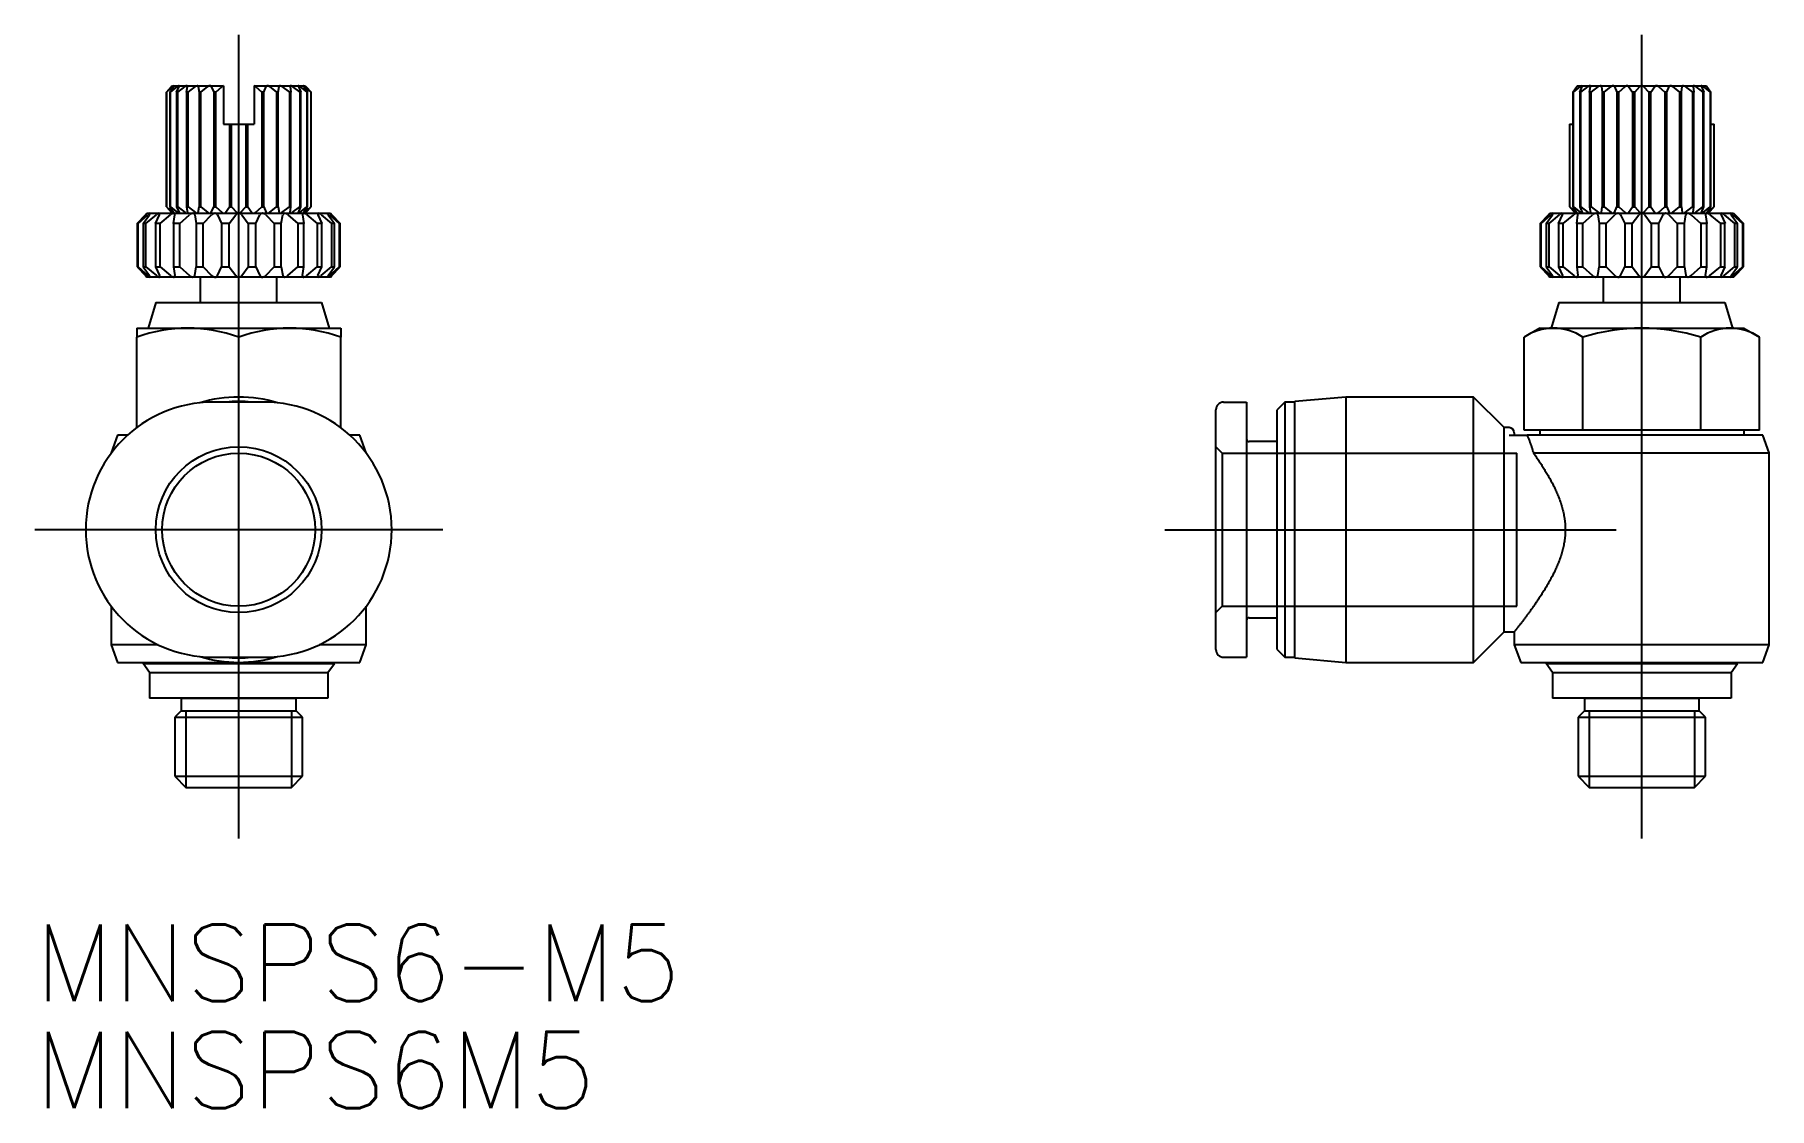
# Model space of a CAD drawing. Extents: x -8 to 60, y -22.7 to 19.4.
import ezdxf

# ---------------------------------------------------------------- set-up
doc = ezdxf.new("R2010")
doc.units = 0
doc.linetypes.add('CENTER', pattern=[50.8, 31.75, -6.35, 6.35, -6.35])
doc.linetypes.add('DASHED', pattern=[19.05, 12.7, -6.35])
doc.layers.get('0').update_dxf_attribs({"linetype": 'CONTINUOUS'})
doc.layers.add('CENTER', color=1, linetype='CENTER')
doc.styles.get("Standard").update_dxf_attribs({"font": 'txt.shx', "height": 3, "bigfont": 'bigfont.shx'})

# ---------------------------------------------------------------- blocks, each defined once
blk = doc.blocks.new('*U2')
at = {"color": 7, "linetype": 'CONTINUOUS'}
blk.add_text('MNSPS6-M5', height=3, dxfattribs=at).set_placement((-7.99, -18.475))
blk = doc.blocks.new('*U3')
at = {"color": 7, "linetype": 'CONTINUOUS'}
blk.add_text('MNSPS6M5', height=3, dxfattribs=at).set_placement((-7.99, -22.678))

msp = doc.modelspace()

# ---------------------------------------------------------------- linework, layer by layer
at = {"color": 7, "linetype": 'CONTINUOUS'}
for p, q in [((-2.837, 17.15), (-2.63, 17.37)), ((-2.836, 17.15), (-2.836, 12.65)), ((-2.827, 17.15), (-2.836, 17.15)), ((-2.828, 17.151), (-2.58, 17.37)), ((-2.827, 12.65), (-2.827, 17.15)), ((-2.704, 17.15), (-2.548, 17.37)), ((-2.703, 17.15), (-2.703, 12.65)), ((-2.676, 17.15), (-2.703, 17.15)), ((-2.677, 17.151), (-2.4, 17.371)), ((-2.676, 12.65), (-2.676, 17.15)), ((-2.629, 17.37), (-2.6, 17.4)), ((-2.6, 17.4), (-0.6, 17.4)), ((-2.435, 17.15), (-2.339, 17.37)), ((-2.435, 17.15), (-2.435, 12.65)), ((-2.391, 17.15), (-2.435, 17.15)), ((-2.391, 17.151), (-2.1, 17.371)), ((-2.391, 12.65), (-2.391, 17.15)), ((-2.045, 17.15), (-2.012, 17.37)), ((-2.044, 17.15), (-2.044, 12.65)), ((-1.986, 17.15), (-2.044, 17.15)), ((-1.986, 17.151), (-1.695, 17.371)), ((-1.986, 12.65), (-1.986, 17.15)), ((-1.584, 17.37), (-1.551, 17.15)), ((-1.551, 17.15), (-1.551, 12.65)), ((-1.481, 17.15), (-1.551, 17.15)), ((-1.482, 17.151), (-1.205, 17.371)), ((-1.481, 12.65), (-1.481, 17.15)), ((-1.077, 17.37), (-0.98, 17.15)), ((-0.98, 17.15), (-0.98, 12.65)), ((-0.902, 17.15), (-0.98, 17.15)), ((-0.903, 17.151), (-0.655, 17.37)), ((-0.902, 12.65), (-0.902, 17.15)), ((-0.6, 17.4), (-0.6, 15.9)), ((0.6, 17.4), (0.6, 15.9)), ((0.6, 17.4), (2.6, 17.4)), ((0.655, 17.37), (0.903, 17.151)), ((0.902, 17.15), (0.902, 12.65)), ((0.98, 17.15), (0.902, 17.15)), ((0.98, 17.15), (1.077, 17.37)), ((0.98, 12.65), (0.98, 17.15)), ((1.205, 17.371), (1.482, 17.151)), ((1.481, 17.15), (1.481, 12.65)), ((1.551, 17.15), (1.481, 17.15)), ((1.551, 17.15), (1.584, 17.37)), ((1.551, 12.65), (1.551, 17.15)), ((1.695, 17.371), (1.986, 17.151)), ((1.986, 17.15), (1.986, 12.65)), ((2.044, 17.15), (1.986, 17.15)), ((2.012, 17.37), (2.045, 17.15)), ((2.044, 12.65), (2.044, 17.15)), ((2.1, 17.371), (2.391, 17.151)), ((2.339, 17.37), (2.435, 17.15)), ((2.391, 17.15), (2.391, 12.65)), ((2.435, 17.15), (2.391, 17.15)), ((2.4, 17.371), (2.677, 17.151)), ((2.435, 12.65), (2.435, 17.15)), ((2.548, 17.37), (2.704, 17.15)), ((2.58, 17.37), (2.828, 17.151)), ((2.6, 17.4), (2.629, 17.37)), ((2.63, 17.37), (2.837, 17.15)), ((2.676, 17.15), (2.676, 12.65)), ((2.703, 17.15), (2.676, 17.15)), ((2.703, 12.65), (2.703, 17.15)), ((2.827, 17.15), (2.827, 12.65)), ((2.836, 17.15), (2.827, 17.15)), ((2.836, 12.65), (2.836, 17.15)), ((52.315, 17.15), (52.471, 17.37)), ((52.315, 17.15), (52.315, 12.65)), ((52.343, 17.15), (52.315, 17.15)), ((52.342, 17.151), (52.619, 17.371)), ((52.343, 12.65), (52.343, 17.15)), ((52.487, 17.398), (52.489, 17.4)), ((52.487, 17.397), (52.487, 17.398)), ((52.489, 17.4), (57.549, 17.4)), ((52.583, 17.15), (52.68, 17.37)), ((52.584, 17.15), (52.584, 12.65)), ((52.628, 17.15), (52.584, 17.15)), ((52.627, 17.151), (52.918, 17.371)), ((52.628, 12.65), (52.628, 17.15)), ((52.974, 17.15), (53.007, 17.37)), ((52.974, 17.15), (52.974, 12.65)), ((53.033, 17.15), (52.974, 17.15)), ((53.033, 17.151), (53.324, 17.371)), ((53.033, 12.65), (53.033, 17.15)), ((53.435, 17.37), (53.468, 17.15)), ((53.468, 17.15), (53.468, 12.65)), ((53.538, 17.15), (53.468, 17.15)), ((53.537, 17.151), (53.814, 17.371)), ((53.538, 12.65), (53.538, 17.15)), ((53.942, 17.37), (54.039, 17.15)), ((54.038, 17.15), (54.038, 12.65)), ((54.117, 17.15), (54.038, 17.15)), ((54.116, 17.151), (54.364, 17.37)), ((54.117, 12.65), (54.117, 17.15)), ((54.503, 17.37), (54.659, 17.15)), ((54.659, 17.15), (54.659, 12.65)), ((54.741, 17.15), (54.659, 17.15)), ((54.74, 17.15), (54.947, 17.37)), ((54.741, 12.65), (54.741, 17.15)), ((55.09, 17.37), (55.297, 17.15)), ((55.297, 17.15), (55.297, 12.65)), ((55.379, 17.15), (55.297, 17.15)), ((55.379, 17.15), (55.534, 17.37)), ((55.379, 12.65), (55.379, 17.15)), ((55.673, 17.37), (55.921, 17.151)), ((55.921, 17.15), (55.921, 12.65)), ((55.999, 17.15), (55.921, 17.15)), ((55.999, 17.15), (56.095, 17.37)), ((55.999, 12.65), (55.999, 17.15)), ((56.224, 17.371), (56.5, 17.151)), ((56.5, 17.15), (56.5, 12.65)), ((56.57, 17.15), (56.5, 17.15)), ((56.57, 17.15), (56.603, 17.37)), ((56.57, 12.65), (56.57, 17.15)), ((56.714, 17.371), (57.005, 17.151)), ((57.005, 17.15), (57.005, 12.65)), ((57.063, 17.15), (57.005, 17.15)), ((57.031, 17.37), (57.063, 17.15)), ((57.063, 12.65), (57.063, 17.15)), ((57.119, 17.371), (57.41, 17.151)), ((57.358, 17.37), (57.454, 17.15)), ((57.41, 17.15), (57.41, 12.65)), ((57.454, 17.15), (57.41, 17.15)), ((57.419, 17.371), (57.695, 17.151)), ((57.454, 12.65), (57.454, 17.15)), ((57.549, 17.4), (57.551, 17.398)), ((57.551, 17.398), (57.551, 17.397)), ((57.567, 17.37), (57.723, 17.15)), ((57.695, 17.15), (57.695, 12.65)), ((57.722, 17.15), (57.695, 17.15)), ((57.722, 12.65), (57.722, 17.15)), ((-0.6, 15.9), (0.6, 15.9)), ((-0.36, 15.9), (-0.36, 12.65)), ((-0.278, 12.65), (-0.278, 15.9)), ((0.278, 15.9), (0.278, 12.65)), ((0.36, 12.65), (0.36, 15.9)), ((52.182, 15.9), (52.182, 12.65)), ((52.182, 15.9), (52.192, 15.9)), ((52.192, 12.65), (52.192, 15.9)), ((52.192, 15.9), (52.315, 15.9)), ((57.722, 15.9), (57.846, 15.9)), ((57.846, 15.9), (57.846, 12.65)), ((57.846, 15.9), (57.855, 15.9)), ((57.855, 12.65), (57.855, 15.9)), ((-3.983, 12.001), (-3.658, 12.341)), ((-3.944, 12.001), (-3.564, 12.341)), ((-3.751, 12), (-3.503, 12.341)), ((-3.657, 12.341), (-3.6, 12.4)), ((-3.636, 12.001), (-3.227, 12.341)), ((-3.6, 12.4), (3.6, 12.4)), ((-3.263, 12), (-3.109, 12.341)), ((-3.08, 12.001), (-2.67, 12.341)), ((-2.837, 12.65), (-2.63, 12.43)), ((-2.836, 12.65), (-2.827, 12.65)), ((-2.828, 12.649), (-2.58, 12.43)), ((-2.704, 12.65), (-2.548, 12.43)), ((-2.703, 12.65), (-2.676, 12.65)), ((-2.677, 12.649), (-2.4, 12.429)), ((-2.629, 12.43), (-2.6, 12.4)), ((-2.552, 12), (-2.503, 12.341)), ((-2.435, 12.65), (-2.339, 12.43)), ((-2.435, 12.65), (-2.391, 12.65)), ((-2.391, 12.649), (-2.1, 12.429)), ((-2.315, 12.001), (-1.932, 12.341)), ((-2.045, 12.65), (-2.012, 12.43)), ((-2.044, 12.65), (-1.986, 12.65)), ((-1.986, 12.649), (-1.695, 12.429)), ((-1.726, 12.341), (-1.668, 12)), ((-1.584, 12.43), (-1.551, 12.65)), ((-1.551, 12.65), (-1.481, 12.65)), ((-1.482, 12.649), (-1.205, 12.429)), ((-1.392, 12.001), (-1.061, 12.341)), ((-1.077, 12.43), (-0.98, 12.65)), ((-0.98, 12.65), (-0.902, 12.65)), ((-0.903, 12.649), (-0.655, 12.43)), ((-0.832, 12.341), (-0.67, 12)), ((-0.516, 12.43), (-0.36, 12.65)), ((-0.374, 12), (-0.119, 12.341)), ((-0.36, 12.65), (-0.278, 12.65)), ((-0.278, 12.65), (-0.071, 12.43)), ((0.071, 12.43), (0.278, 12.65)), ((0.119, 12.341), (0.374, 12)), ((0.278, 12.65), (0.36, 12.65)), ((0.36, 12.65), (0.516, 12.43)), ((0.655, 12.43), (0.903, 12.649)), ((0.67, 12), (0.832, 12.341)), ((0.902, 12.65), (0.98, 12.65)), ((0.98, 12.65), (1.077, 12.43)), ((1.061, 12.341), (1.392, 12.001)), ((1.205, 12.429), (1.482, 12.649)), ((1.481, 12.65), (1.551, 12.65)), ((1.551, 12.65), (1.584, 12.43)), ((1.668, 12), (1.726, 12.341)), ((1.695, 12.429), (1.986, 12.649)), ((1.932, 12.341), (2.315, 12.001)), ((1.986, 12.65), (2.044, 12.65)), ((2.012, 12.43), (2.045, 12.65)), ((2.1, 12.429), (2.391, 12.649)), ((2.339, 12.43), (2.435, 12.65)), ((2.391, 12.65), (2.435, 12.65)), ((2.4, 12.429), (2.677, 12.649)), ((2.503, 12.341), (2.552, 12)), ((2.548, 12.43), (2.704, 12.65)), ((2.58, 12.43), (2.828, 12.649)), ((2.6, 12.4), (2.629, 12.43)), ((2.63, 12.43), (2.837, 12.65)), ((2.67, 12.341), (3.08, 12.001)), ((2.676, 12.65), (2.703, 12.65)), ((2.827, 12.65), (2.836, 12.65)), ((3.109, 12.341), (3.263, 12)), ((3.227, 12.341), (3.636, 12.001)), ((3.503, 12.341), (3.751, 12)), ((3.564, 12.341), (3.944, 12.001)), ((3.6, 12.4), (3.657, 12.341)), ((3.658, 12.341), (3.983, 12.001)), ((51.036, 12.001), (51.361, 12.341)), ((51.075, 12.001), (51.455, 12.341)), ((51.268, 12), (51.516, 12.341)), ((51.361, 12.341), (51.419, 12.4)), ((51.383, 12.001), (51.792, 12.341)), ((51.419, 12.4), (58.619, 12.4)), ((51.756, 12), (51.91, 12.341)), ((51.938, 12.001), (52.349, 12.341)), ((52.182, 12.65), (52.389, 12.43)), ((52.182, 12.65), (52.192, 12.65)), ((52.191, 12.649), (52.439, 12.43)), ((52.315, 12.65), (52.471, 12.43)), ((52.315, 12.65), (52.343, 12.65)), ((52.342, 12.649), (52.619, 12.429)), ((52.39, 12.43), (52.419, 12.4)), ((52.466, 12), (52.516, 12.341)), ((52.583, 12.65), (52.68, 12.43)), ((52.584, 12.65), (52.628, 12.65)), ((52.627, 12.649), (52.918, 12.429)), ((52.704, 12.001), (53.087, 12.341)), ((52.974, 12.65), (53.007, 12.43)), ((52.974, 12.65), (53.033, 12.65)), ((53.033, 12.649), (53.324, 12.429)), ((53.293, 12.341), (53.351, 12)), ((53.435, 12.43), (53.468, 12.65)), ((53.468, 12.65), (53.538, 12.65)), ((53.537, 12.649), (53.814, 12.429)), ((53.627, 12.001), (53.958, 12.341)), ((53.942, 12.43), (54.039, 12.65)), ((54.038, 12.65), (54.117, 12.65)), ((54.116, 12.649), (54.364, 12.43)), ((54.187, 12.341), (54.349, 12)), ((54.503, 12.43), (54.659, 12.65)), ((54.645, 12), (54.9, 12.341)), ((54.659, 12.65), (54.741, 12.65)), ((54.74, 12.65), (54.947, 12.43)), ((55.09, 12.43), (55.297, 12.65)), ((55.137, 12.341), (55.392, 12)), ((55.297, 12.65), (55.379, 12.65)), ((55.379, 12.65), (55.534, 12.43)), ((55.673, 12.43), (55.921, 12.649)), ((55.689, 12), (55.851, 12.341)), ((55.921, 12.65), (55.999, 12.65)), ((55.999, 12.65), (56.095, 12.43)), ((56.08, 12.341), (56.41, 12.001)), ((56.224, 12.429), (56.5, 12.649)), ((56.5, 12.65), (56.57, 12.65)), ((56.57, 12.65), (56.603, 12.43)), ((56.687, 12), (56.745, 12.341)), ((56.714, 12.429), (57.005, 12.649)), ((56.95, 12.341), (57.334, 12.001)), ((57.005, 12.65), (57.063, 12.65)), ((57.031, 12.43), (57.063, 12.65)), ((57.119, 12.429), (57.41, 12.649)), ((57.358, 12.43), (57.454, 12.65)), ((57.41, 12.65), (57.454, 12.65)), ((57.419, 12.429), (57.695, 12.649)), ((57.522, 12.341), (57.571, 12)), ((57.567, 12.43), (57.723, 12.65)), ((57.599, 12.43), (57.846, 12.649)), ((57.619, 12.4), (57.648, 12.43)), ((57.649, 12.43), (57.856, 12.65)), ((57.689, 12.341), (58.099, 12.001)), ((57.695, 12.65), (57.722, 12.65)), ((57.846, 12.65), (57.855, 12.65)), ((58.128, 12.341), (58.282, 12)), ((58.246, 12.341), (58.655, 12.001)), ((58.522, 12.341), (58.77, 12)), ((58.583, 12.341), (58.963, 12.001)), ((58.619, 12.4), (58.676, 12.341)), ((58.677, 12.341), (59.002, 12.001)), ((-3.983, 12), (-3.983, 10.3)), ((-3.943, 12), (-3.983, 12)), ((-3.943, 10.3), (-3.943, 12)), ((-3.75, 12), (-3.75, 10.3)), ((-3.636, 12), (-3.75, 12)), ((-3.636, 10.3), (-3.636, 12)), ((-3.262, 12), (-3.262, 10.3)), ((-3.08, 12), (-3.262, 12)), ((-3.08, 10.3), (-3.08, 12)), ((-2.552, 12), (-2.552, 10.3)), ((-2.314, 12), (-2.552, 12)), ((-2.314, 10.3), (-2.314, 12)), ((-1.668, 12), (-1.668, 10.3)), ((-1.391, 12), (-1.668, 12)), ((-1.391, 10.3), (-1.391, 12)), ((-0.67, 12), (-0.67, 10.3)), ((-0.373, 12), (-0.67, 12)), ((-0.373, 10.3), (-0.373, 12)), ((0.373, 12), (0.373, 10.3)), ((0.67, 12), (0.373, 12)), ((0.67, 10.3), (0.67, 12)), ((1.391, 12), (1.391, 10.3)), ((1.668, 12), (1.391, 12)), ((1.668, 10.3), (1.668, 12)), ((2.314, 12), (2.314, 10.3)), ((2.552, 12), (2.314, 12)), ((2.552, 10.3), (2.552, 12)), ((3.08, 12), (3.08, 10.3)), ((3.262, 12), (3.08, 12)), ((3.262, 10.3), (3.262, 12)), ((3.636, 12), (3.636, 10.3)), ((3.75, 12), (3.636, 12)), ((3.75, 10.3), (3.75, 12)), ((3.943, 12), (3.943, 10.3)), ((3.983, 12), (3.943, 12)), ((3.983, 10.3), (3.983, 12)), ((51.036, 12), (51.036, 10.3)), ((51.075, 12), (51.036, 12)), ((51.075, 10.3), (51.075, 12)), ((51.268, 12), (51.268, 10.3)), ((51.383, 12), (51.268, 12)), ((51.383, 10.3), (51.383, 12)), ((51.756, 12), (51.756, 10.3)), ((51.939, 12), (51.756, 12)), ((51.939, 10.3), (51.939, 12)), ((52.466, 12), (52.466, 10.3)), ((52.704, 12), (52.466, 12)), ((52.704, 10.3), (52.704, 12)), ((53.351, 12), (53.351, 10.3)), ((53.628, 12), (53.351, 12)), ((53.628, 10.3), (53.628, 12)), ((54.348, 12), (54.348, 10.3)), ((54.646, 12), (54.348, 12)), ((54.646, 10.3), (54.646, 12)), ((55.392, 12), (55.392, 10.3)), ((55.689, 12), (55.392, 12)), ((55.689, 10.3), (55.689, 12)), ((56.41, 12), (56.41, 10.3)), ((56.687, 12), (56.41, 12)), ((56.687, 10.3), (56.687, 12)), ((57.333, 12), (57.333, 10.3)), ((57.571, 12), (57.333, 12)), ((57.571, 10.3), (57.571, 12)), ((58.099, 12), (58.099, 10.3)), ((58.281, 12), (58.099, 12)), ((58.281, 10.3), (58.281, 12)), ((58.654, 12), (58.654, 10.3)), ((58.769, 12), (58.654, 12)), ((58.769, 10.3), (58.769, 12)), ((58.962, 12), (58.962, 10.3)), ((59.001, 12), (58.962, 12)), ((59.001, 10.3), (59.001, 12)), ((-3.983, 10.3), (-3.943, 10.3)), ((-3.983, 10.299), (-3.658, 9.959)), ((-3.944, 10.299), (-3.564, 9.959)), ((-3.751, 10.3), (-3.503, 9.959)), ((-3.75, 10.3), (-3.636, 10.3)), ((-3.636, 10.299), (-3.227, 9.959)), ((-3.263, 10.3), (-3.109, 9.959)), ((-3.262, 10.3), (-3.08, 10.3)), ((-3.08, 10.299), (-2.67, 9.959)), ((-2.552, 10.3), (-2.314, 10.3)), ((-2.552, 10.3), (-2.503, 9.959)), ((-2.315, 10.299), (-1.932, 9.959)), ((-1.726, 9.959), (-1.668, 10.3)), ((-1.668, 10.3), (-1.391, 10.3)), ((-1.392, 10.299), (-1.061, 9.959)), ((-0.832, 9.959), (-0.67, 10.3)), ((-0.67, 10.3), (-0.373, 10.3)), ((-0.374, 10.3), (-0.119, 9.959)), ((0.119, 9.959), (0.374, 10.3)), ((0.373, 10.3), (0.67, 10.3)), ((0.67, 10.3), (0.832, 9.959)), ((1.061, 9.959), (1.392, 10.299)), ((1.391, 10.3), (1.668, 10.3)), ((1.668, 10.3), (1.726, 9.959)), ((1.932, 9.959), (2.315, 10.299)), ((2.314, 10.3), (2.552, 10.3)), ((2.503, 9.959), (2.552, 10.3)), ((2.67, 9.959), (3.08, 10.299)), ((3.08, 10.3), (3.262, 10.3)), ((3.109, 9.959), (3.263, 10.3)), ((3.227, 9.959), (3.636, 10.299)), ((3.503, 9.959), (3.751, 10.3)), ((3.564, 9.959), (3.944, 10.299)), ((3.636, 10.3), (3.75, 10.3)), ((3.658, 9.959), (3.983, 10.299)), ((3.943, 10.3), (3.983, 10.3)), ((51.036, 10.3), (51.075, 10.3)), ((51.036, 10.299), (51.361, 9.959)), ((51.075, 10.299), (51.455, 9.959)), ((51.268, 10.3), (51.383, 10.3)), ((51.268, 10.3), (51.516, 9.959)), ((51.383, 10.299), (51.792, 9.959)), ((51.756, 10.3), (51.939, 10.3)), ((51.756, 10.3), (51.91, 9.959)), ((51.938, 10.299), (52.349, 9.959)), ((52.466, 10.3), (52.704, 10.3)), ((52.466, 10.3), (52.516, 9.959)), ((52.704, 10.299), (53.087, 9.959)), ((53.293, 9.959), (53.351, 10.3)), ((53.351, 10.3), (53.628, 10.3)), ((53.627, 10.299), (53.958, 9.959)), ((54.187, 9.959), (54.349, 10.3)), ((54.348, 10.3), (54.646, 10.3)), ((54.645, 10.3), (54.9, 9.959)), ((55.137, 9.959), (55.392, 10.3)), ((55.392, 10.3), (55.689, 10.3)), ((55.689, 10.3), (55.851, 9.959)), ((56.08, 9.959), (56.41, 10.299)), ((56.41, 10.3), (56.687, 10.3)), ((56.687, 10.3), (56.745, 9.959)), ((56.95, 9.959), (57.334, 10.299)), ((57.333, 10.3), (57.571, 10.3)), ((57.522, 9.959), (57.571, 10.3)), ((57.689, 9.959), (58.099, 10.299)), ((58.099, 10.3), (58.281, 10.3)), ((58.128, 9.959), (58.282, 10.3)), ((58.246, 9.959), (58.655, 10.299)), ((58.522, 9.959), (58.77, 10.3)), ((58.583, 9.959), (58.963, 10.299)), ((58.654, 10.3), (58.769, 10.3)), ((58.677, 9.959), (59.002, 10.299)), ((58.962, 10.3), (59.001, 10.3)), ((-3.657, 9.959), (-3.6, 9.9)), ((3.6, 9.9), (-3.6, 9.9)), ((-1.5, 8.9), (-1.5, 9.9)), ((1.5, 8.9), (1.5, 9.9)), ((3.6, 9.9), (3.657, 9.959)), ((51.361, 9.959), (51.419, 9.9)), ((58.619, 9.9), (51.419, 9.9)), ((53.519, 8.9), (53.519, 9.9)), ((56.519, 8.9), (56.519, 9.9)), ((58.619, 9.9), (58.676, 9.959)), ((-3.25, 8.9), (-3.55, 7.9)), ((-3.25, 8.9), (3.25, 8.9)), ((3.25, 8.9), (3.55, 7.9)), ((51.769, 8.9), (51.469, 7.9)), ((51.769, 8.9), (58.269, 8.9)), ((58.269, 8.9), (58.569, 7.9)), ((-4, 7.9), (-4, 7.543)), ((-4, 7.9), (4, 7.9)), ((-4, 4), (-4, 7.543)), ((0, 5.2), (0, 7.543)), ((4, 7.9), (4, 7.543)), ((4, 4), (4, 7.543)), ((51.019, 7.9), (50.4, 7.543)), ((50.4, 3.9), (50.4, 7.543)), ((51.019, 7.9), (51.555, 7.9)), ((51.555, 7.9), (55.019, 7.9)), ((52.709, 3.9), (52.709, 7.543)), ((55.019, 7.9), (58.483, 7.9)), ((57.328, 3.9), (57.328, 7.543)), ((58.483, 7.9), (59.019, 7.9)), ((59.019, 7.9), (59.638, 7.543)), ((59.638, 3.9), (59.638, 7.543)), ((1, 5), (-1, 5)), ((38.619, 5), (39.519, 5)), ((39.519, 5), (39.519, -5)), ((41.019, 5), (40.719, 4.7)), ((41.019, 5), (41.019, -5)), ((41.419, 5), (41.019, 5)), ((43.419, 5.2), (41.419, 5.025)), ((41.419, 0), (41.419, 5.025)), ((48.419, 5.2), (43.419, 5.2)), ((43.419, 5.2), (43.419, 0)), ((48.419, 0), (48.419, 5.2)), ((49.619, 4), (48.419, 5.2)), ((38.319, -4.7), (38.319, 4.7)), ((40.719, -4.7), (40.719, 4.7)), ((-4.75, 3.7), (-5, 3.013)), ((-4.363, 3.7), (-4.75, 3.7)), ((4.75, 3.7), (4.363, 3.7)), ((5, 3.013), (4.75, 3.7)), ((40.719, 3.45), (39.619, 3.45)), ((49.619, 0), (49.619, 4)), ((49.819, 4), (49.619, 4)), ((49.819, 3.7), (50.519, 3.7)), ((50.019, 3.8), (50.019, 3.7)), ((51.555, 3.9), (50.4, 3.9)), ((59.769, 3.7), (50.519, 3.7)), ((50.519, 3.7), (50.529, 3.676)), ((50.529, 3.676), (50.54, 3.651)), ((50.54, 3.651), (50.551, 3.625)), ((50.551, 3.625), (50.562, 3.598)), ((50.562, 3.598), (50.574, 3.57)), ((50.574, 3.57), (50.585, 3.542)), ((50.585, 3.542), (50.597, 3.513)), ((50.597, 3.513), (50.609, 3.483)), ((50.609, 3.483), (50.617, 3.462)), ((50.617, 3.462), (50.625, 3.44)), ((50.625, 3.44), (50.633, 3.419)), ((50.633, 3.419), (50.642, 3.397)), ((51.019, 3.9), (51.019, 3.7)), ((52.709, 3.9), (51.555, 3.9)), ((55.019, 3.9), (52.709, 3.9)), ((57.328, 3.9), (55.019, 3.9)), ((58.483, 3.9), (57.328, 3.9)), ((59.638, 3.9), (58.483, 3.9)), ((59.019, 3.9), (59.019, 3.7)), ((60.019, 3.013), (59.769, 3.7)), ((-5, 3.013), (-4.99, 3.013)), ((-5, 3.013), (-5, 3)), ((4.99, 3.013), (5, 3.013)), ((5, 3), (5, 3.013)), ((50.642, 3.397), (50.65, 3.374)), ((50.65, 3.374), (50.658, 3.351)), ((50.658, 3.351), (50.666, 3.328)), ((50.666, 3.328), (50.675, 3.305)), ((50.675, 3.305), (50.683, 3.282)), ((50.683, 3.282), (50.691, 3.258)), ((50.691, 3.258), (50.699, 3.234)), ((50.699, 3.234), (50.707, 3.209)), ((50.707, 3.209), (50.715, 3.185)), ((50.715, 3.185), (50.723, 3.16)), ((50.723, 3.16), (50.731, 3.135)), ((50.731, 3.135), (50.739, 3.11)), ((50.739, 3.11), (50.753, 3.062)), ((50.753, 3.062), (50.767, 3.013)), ((50.767, 3.013), (60.019, 3.013)), ((50.767, 3.013), (50.799, 2.968)), ((50.799, 2.968), (50.831, 2.922)), ((50.831, 2.922), (50.863, 2.875)), ((50.863, 2.875), (50.896, 2.828)), ((50.896, 2.828), (50.918, 2.796)), ((50.918, 2.796), (50.941, 2.762)), ((50.941, 2.762), (50.964, 2.728)), ((50.964, 2.728), (50.987, 2.694)), ((60.019, -4.513), (60.019, 3.013)), ((50.987, 2.694), (51.01, 2.659)), ((51.01, 2.659), (51.033, 2.624)), ((51.033, 2.624), (51.057, 2.588)), ((51.057, 2.588), (51.08, 2.552)), ((51.08, 2.552), (51.104, 2.516)), ((51.104, 2.516), (51.127, 2.479)), ((51.127, 2.479), (51.151, 2.441)), ((51.151, 2.441), (51.175, 2.403)), ((51.175, 2.403), (51.199, 2.365)), ((51.199, 2.365), (51.223, 2.326)), ((51.223, 2.326), (51.247, 2.287)), ((51.247, 2.287), (51.27, 2.247)), ((51.27, 2.247), (51.294, 2.207)), ((51.294, 2.207), (51.318, 2.167)), ((51.318, 2.167), (51.342, 2.126)), ((51.342, 2.126), (51.365, 2.085)), ((51.365, 2.085), (51.389, 2.044)), ((51.389, 2.044), (51.412, 2.002)), ((51.412, 2.002), (51.435, 1.96)), ((51.435, 1.96), (51.458, 1.917)), ((51.458, 1.917), (51.481, 1.875)), ((51.481, 1.875), (51.504, 1.831)), ((51.504, 1.831), (51.527, 1.788)), ((51.527, 1.788), (51.549, 1.744)), ((51.549, 1.744), (51.571, 1.7)), ((51.571, 1.7), (51.592, 1.655)), ((51.592, 1.655), (51.614, 1.61)), ((51.614, 1.61), (51.635, 1.565)), ((51.635, 1.565), (51.656, 1.52)), ((51.656, 1.52), (51.676, 1.474)), ((51.676, 1.474), (51.696, 1.428)), ((51.696, 1.428), (51.716, 1.382)), ((51.716, 1.382), (51.735, 1.335)), ((51.735, 1.335), (51.754, 1.289)), ((51.754, 1.289), (51.772, 1.242)), ((51.772, 1.242), (51.79, 1.194)), ((51.79, 1.194), (51.807, 1.147)), ((51.807, 1.147), (51.824, 1.099)), ((51.824, 1.099), (51.84, 1.051)), ((51.84, 1.051), (51.856, 1.002)), ((51.856, 1.002), (51.871, 0.954)), ((51.871, 0.954), (51.885, 0.905)), ((51.885, 0.905), (51.899, 0.856)), ((51.899, 0.856), (51.912, 0.807)), ((51.912, 0.807), (51.925, 0.758)), ((51.925, 0.758), (51.936, 0.708)), ((51.936, 0.708), (51.947, 0.659)), ((41.419, -5.025), (41.419, 0)), ((43.419, 0), (43.419, -5.2)), ((48.419, -5.2), (48.419, 0)), ((49.619, -4), (49.619, 0)), ((51.947, 0.659), (51.958, 0.609)), ((51.958, 0.609), (51.967, 0.559)), ((51.967, 0.559), (51.976, 0.508)), ((51.976, 0.508), (51.984, 0.458)), ((51.984, 0.458), (51.991, 0.408)), ((51.991, 0.408), (51.997, 0.357)), ((51.997, 0.357), (52.003, 0.306)), ((52.003, 0.306), (52.008, 0.255)), ((52.008, 0.255), (52.012, 0.205)), ((52.012, 0.205), (52.015, 0.154)), ((52.015, 0.154), (52.017, 0.102)), ((52.017, 0.102), (52.018, 0.051)), ((52.018, 0.051), (52.019, 0)), ((52.019, 0), (52.018, -0.051)), ((51.947, -0.659), (51.936, -0.708)), ((51.958, -0.609), (51.947, -0.659)), ((51.967, -0.559), (51.958, -0.609)), ((51.976, -0.508), (51.967, -0.559)), ((51.984, -0.458), (51.976, -0.508)), ((51.991, -0.408), (51.984, -0.458)), ((51.997, -0.357), (51.991, -0.408)), ((52.003, -0.306), (51.997, -0.357)), ((52.008, -0.255), (52.003, -0.306)), ((52.012, -0.205), (52.008, -0.255)), ((52.015, -0.154), (52.012, -0.205)), ((52.017, -0.102), (52.015, -0.154)), ((52.018, -0.051), (52.017, -0.102)), ((51.735, -1.335), (51.716, -1.382)), ((51.754, -1.289), (51.735, -1.335)), ((51.772, -1.242), (51.754, -1.289)), ((51.79, -1.194), (51.772, -1.242)), ((51.807, -1.147), (51.79, -1.194)), ((51.824, -1.099), (51.807, -1.147)), ((51.84, -1.051), (51.824, -1.099)), ((51.856, -1.002), (51.84, -1.051)), ((51.871, -0.954), (51.856, -1.002)), ((51.885, -0.905), (51.871, -0.954)), ((51.899, -0.856), (51.885, -0.905)), ((51.912, -0.807), (51.899, -0.856)), ((51.925, -0.758), (51.912, -0.807)), ((51.936, -0.708), (51.925, -0.758)), ((51.412, -2.002), (51.389, -2.044)), ((51.435, -1.96), (51.412, -2.002)), ((51.458, -1.917), (51.435, -1.96)), ((51.481, -1.875), (51.458, -1.917)), ((51.504, -1.831), (51.481, -1.875)), ((51.527, -1.788), (51.504, -1.831)), ((51.549, -1.744), (51.527, -1.788)), ((51.571, -1.7), (51.549, -1.744)), ((51.592, -1.655), (51.571, -1.7)), ((51.614, -1.61), (51.592, -1.655)), ((51.635, -1.565), (51.614, -1.61)), ((51.656, -1.52), (51.635, -1.565)), ((51.676, -1.474), (51.656, -1.52)), ((51.696, -1.428), (51.676, -1.474)), ((51.716, -1.382), (51.696, -1.428)), ((50.987, -2.694), (50.964, -2.728)), ((51.01, -2.659), (50.987, -2.694)), ((51.033, -2.624), (51.01, -2.659)), ((51.057, -2.588), (51.033, -2.624)), ((51.08, -2.552), (51.057, -2.588)), ((51.104, -2.516), (51.08, -2.552)), ((51.127, -2.479), (51.104, -2.516)), ((51.151, -2.441), (51.127, -2.479)), ((51.175, -2.403), (51.151, -2.441)), ((51.199, -2.365), (51.175, -2.403)), ((51.223, -2.326), (51.199, -2.365)), ((51.247, -2.287), (51.223, -2.326)), ((51.27, -2.247), (51.247, -2.287)), ((51.294, -2.207), (51.27, -2.247)), ((51.318, -2.167), (51.294, -2.207)), ((51.342, -2.126), (51.318, -2.167)), ((51.365, -2.085), (51.342, -2.126)), ((51.389, -2.044), (51.365, -2.085)), ((-5, -3), (-5, -4.513)), ((5, -4.513), (5, -3)), ((50.498, -3.382), (50.479, -3.408)), ((50.517, -3.356), (50.498, -3.382)), ((50.537, -3.33), (50.517, -3.356)), ((50.557, -3.303), (50.537, -3.33)), ((50.577, -3.275), (50.557, -3.303)), ((50.597, -3.248), (50.577, -3.275)), ((50.618, -3.22), (50.597, -3.248)), ((50.639, -3.191), (50.618, -3.22)), ((50.66, -3.163), (50.639, -3.191)), ((50.681, -3.134), (50.66, -3.163)), ((50.702, -3.104), (50.681, -3.134)), ((50.723, -3.075), (50.702, -3.104)), ((50.744, -3.045), (50.723, -3.075)), ((50.766, -3.014), (50.744, -3.045)), ((50.787, -2.984), (50.766, -3.014)), ((50.809, -2.953), (50.787, -2.984)), ((50.831, -2.922), (50.809, -2.953)), ((50.852, -2.891), (50.831, -2.922)), ((50.874, -2.86), (50.852, -2.891)), ((50.896, -2.828), (50.874, -2.86)), ((50.918, -2.796), (50.896, -2.828)), ((50.941, -2.762), (50.918, -2.796)), ((50.964, -2.728), (50.941, -2.762)), ((39.619, -3.45), (40.719, -3.45)), ((48.419, -5.2), (49.619, -4)), ((49.619, -4), (50.019, -4)), ((50.02, -3.999), (50.019, -4)), ((50.019, -4), (50.019, -4.513)), ((50.019, -4), (50.019, -4)), ((50.021, -3.997), (50.02, -3.999)), ((50.023, -3.995), (50.021, -3.997)), ((50.025, -3.992), (50.023, -3.995)), ((50.028, -3.989), (50.025, -3.992)), ((50.031, -3.985), (50.028, -3.989)), ((50.035, -3.98), (50.031, -3.985)), ((50.039, -3.975), (50.035, -3.98)), ((50.044, -3.969), (50.039, -3.975)), ((50.049, -3.962), (50.044, -3.969)), ((50.055, -3.955), (50.049, -3.962)), ((50.061, -3.947), (50.055, -3.955)), ((50.068, -3.938), (50.061, -3.947)), ((50.075, -3.929), (50.068, -3.938)), ((50.083, -3.919), (50.075, -3.929)), ((50.091, -3.909), (50.083, -3.919)), ((50.1, -3.898), (50.091, -3.909)), ((50.109, -3.886), (50.1, -3.898)), ((50.119, -3.874), (50.109, -3.886)), ((50.129, -3.861), (50.119, -3.874)), ((50.14, -3.847), (50.129, -3.861)), ((50.151, -3.833), (50.14, -3.847)), ((50.163, -3.818), (50.151, -3.833)), ((50.175, -3.803), (50.163, -3.818)), ((50.187, -3.787), (50.175, -3.803)), ((50.2, -3.771), (50.187, -3.787)), ((50.214, -3.754), (50.2, -3.771)), ((50.227, -3.736), (50.214, -3.754)), ((50.242, -3.718), (50.227, -3.736)), ((50.256, -3.699), (50.242, -3.718)), ((50.271, -3.68), (50.256, -3.699)), ((50.287, -3.66), (50.271, -3.68)), ((50.302, -3.639), (50.287, -3.66)), ((50.318, -3.619), (50.302, -3.639)), ((50.335, -3.597), (50.318, -3.619)), ((50.352, -3.575), (50.335, -3.597)), ((50.369, -3.553), (50.352, -3.575)), ((50.386, -3.53), (50.369, -3.553)), ((50.404, -3.506), (50.386, -3.53)), ((50.422, -3.482), (50.404, -3.506)), ((50.441, -3.458), (50.422, -3.482)), ((50.46, -3.433), (50.441, -3.458)), ((50.479, -3.408), (50.46, -3.433)), ((-3.152, -4.513), (-5, -4.513)), ((-5, -4.513), (-4.75, -5.2)), ((5, -4.513), (3.152, -4.513)), ((4.75, -5.2), (5, -4.513)), ((40.719, -4.7), (41.019, -5)), ((60.019, -4.513), (50.019, -4.513)), ((50.019, -4.513), (50.269, -5.2)), ((59.769, -5.2), (60.019, -4.513)), ((-4.75, -5.2), (4.75, -5.2)), ((-3.75, -5.2), (3.75, -5.2)), ((-3.75, -5.2), (-3.75, -5.25)), ((-3.75, -5.25), (3.75, -5.25)), ((-3.5, -5.6), (-3.75, -5.25)), ((-1, -5), (1, -5)), ((3.5, -5.6), (3.75, -5.25)), ((3.75, -5.2), (3.75, -5.25)), ((38.619, -5), (39.519, -5)), ((41.019, -5), (41.419, -5)), ((41.419, -5.025), (43.419, -5.2)), ((43.419, -5.2), (48.419, -5.2)), ((50.269, -5.2), (59.769, -5.2)), ((51.269, -5.2), (58.769, -5.2)), ((51.269, -5.2), (51.269, -5.25)), ((51.269, -5.25), (58.769, -5.25)), ((51.519, -5.6), (51.269, -5.25)), ((58.519, -5.6), (58.769, -5.25)), ((58.769, -5.2), (58.769, -5.25)), ((-3.5, -5.6), (-3.5, -6.6)), ((-3.5, -5.6), (3.5, -5.6)), ((3.5, -5.6), (3.5, -6.6)), ((51.519, -5.6), (51.519, -6.6)), ((51.519, -5.6), (58.519, -5.6)), ((58.519, -5.6), (58.519, -6.6)), ((3.5, -6.6), (-3.5, -6.6)), ((-2.25, -6.6), (2.25, -6.6)), ((-2.25, -6.6), (-2.25, -7.1)), ((2.25, -7.1), (2.25, -6.6)), ((58.519, -6.6), (51.519, -6.6)), ((52.769, -6.6), (57.269, -6.6)), ((52.769, -6.6), (52.769, -7.1)), ((57.269, -7.1), (57.269, -6.6)), ((-2.25, -7.1), (-2.5, -7.35)), ((-2.5, -7.35), (2.5, -7.35)), ((-2.5, -7.35), (-2.5, -9.667)), ((-2.25, -7.1), (2.25, -7.1)), ((2.5, -7.35), (2.25, -7.1)), ((2.5, -9.667), (2.5, -7.35)), ((52.769, -7.1), (52.519, -7.35)), ((52.519, -7.35), (52.519, -9.667)), ((52.519, -7.35), (57.519, -7.35)), ((52.769, -7.1), (57.269, -7.1)), ((57.519, -7.35), (57.269, -7.1)), ((57.519, -9.667), (57.519, -7.35)), ((-2.5, -9.667), (2.5, -9.667)), ((-2.5, -9.667), (-2.067, -10.1)), ((-2.067, -10.1), (2.067, -10.1)), ((2.067, -10.1), (2.5, -9.667)), ((52.519, -9.667), (57.519, -9.667)), ((52.519, -9.667), (52.952, -10.1)), ((52.952, -10.1), (57.086, -10.1)), ((57.086, -10.1), (57.519, -9.667))]:
    msp.add_line(p, q, dxfattribs=at)
at = {"color": 3, "linetype": 'DASHED'}
for p, q in [((38.569, 3), (38.319, 3.25)), ((38.569, 3), (50.119, 3)), ((38.569, 3), (38.569, -3)), ((50.119, -3), (50.119, 3)), ((38.569, -3), (38.319, -3.25)), ((38.569, -3), (50.119, -3))]:
    msp.add_line(p, q, dxfattribs=at)
at = {"color": 3, "linetype": 'CONTINUOUS'}
for p, q in [((-2.067, -7.1), (-2.067, -10.1)), ((2.067, -7.1), (2.067, -10.1)), ((52.952, -7.1), (52.952, -10.1)), ((57.086, -7.1), (57.086, -10.1))]:
    msp.add_line(p, q, dxfattribs=at)
at = {"color": 7, "linetype": 'CONTINUOUS'}
for radius in [3.25, 3]:
    msp.add_circle((0, 0), radius, dxfattribs=at)
for centre, radius, start, end in [((-2.482, 17.275), 0.136, 112.97128, 135.67757), ((-2.61, 17.427), 0.0833, 317.40358, 331.75539), ((-2.555, 17.4), 0.0229, 326.24654, 355.40767), ((-2.535, 17.398), 0.00216, 5.17595, 97.21688), ((-2.313, 17.275), 0.128, 103.34989, 132.48697), ((-2.342, 17.389), 0.0107, 52.17923, 92.22613), ((-2.375, 17.392), 0.0419, 328.887, 359.12838), ((-2.342, 17.391), 0.00959, 0.43176, 45.34934), ((-2.013, 17.267), 0.135, 98.45877, 130.13317), ((-2.031, 17.378), 0.0216, 46.10127, 93.57676), ((-2.039, 17.377), 0.0285, 345.29552, 36.50386), ((-1.608, 17.263), 0.137, 95.53889, 129.16351), ((-1.619, 17.365), 0.035, 7.77782, 94.06653), ((-1.12, 17.268), 0.132, 93.51637, 129.66371), ((-1.125, 17.348), 0.0526, 25.00672, 93.66239), ((-0.57, 17.274), 0.127, 103.43211, 131.0741), ((0.57, 17.274), 0.127, 48.9259, 76.56789), ((1.125, 17.348), 0.0526, 86.33761, 154.99328), ((1.12, 17.268), 0.132, 50.33629, 86.48363), ((1.619, 17.365), 0.035, 85.93347, 172.22218), ((1.608, 17.263), 0.137, 50.83649, 84.46111), ((2.039, 17.377), 0.0285, 143.49614, 194.70448), ((2.031, 17.378), 0.0216, 86.42324, 133.89873), ((2.013, 17.267), 0.135, 49.86683, 81.54123), ((2.342, 17.391), 0.00959, 134.65066, 179.56824), ((2.375, 17.392), 0.0419, 180.87162, 211.113), ((2.342, 17.389), 0.0107, 87.77387, 127.82077), ((2.313, 17.275), 0.128, 47.51303, 76.65011), ((2.535, 17.398), 0.00216, 82.78312, 174.82405), ((2.555, 17.4), 0.0229, 184.59233, 213.75346), ((2.482, 17.275), 0.136, 44.32243, 67.02872), ((2.61, 17.427), 0.0833, 208.24461, 222.59642), ((52.416, 17.418), 0.0731, 318.60731, 343.6983), ((52.706, 17.275), 0.128, 103.34989, 132.48697), ((52.677, 17.391), 0.00903, 357.70307, 95.60087), ((52.644, 17.392), 0.0419, 328.71209, 358.55438), ((53.006, 17.267), 0.135, 98.45877, 130.13317), ((52.987, 17.376), 0.0237, 53.67101, 91.90267), ((52.986, 17.38), 0.0214, 4.07359, 47.13084), ((52.966, 17.378), 0.0419, 348.93228, 4.6152), ((53.411, 17.263), 0.137, 95.53889, 129.16351), ((53.398, 17.357), 0.0429, 57.92206, 90.92915), ((53.4, 17.366), 0.0347, 6.93013, 53.37681), ((53.899, 17.268), 0.132, 93.51637, 129.66371), ((53.894, 17.348), 0.0526, 25.00672, 93.66239), ((54.444, 17.281), 0.119, 91.87133, 131.80722), ((54.442, 17.325), 0.0754, 36.78404, 91.51956), ((55.019, 17.301), 0.0989, 90.2788, 136.02991), ((55.018, 17.301), 0.0989, 43.97009, 89.7212), ((55.595, 17.325), 0.0754, 88.48044, 143.21596), ((55.593, 17.281), 0.119, 48.19278, 88.12867), ((56.144, 17.348), 0.0526, 86.33761, 154.99328), ((56.139, 17.268), 0.132, 50.33629, 86.48363), ((56.637, 17.366), 0.0347, 126.62319, 173.06987), ((56.639, 17.357), 0.0429, 89.07085, 122.07794), ((56.627, 17.263), 0.137, 50.83649, 84.46111), ((57.051, 17.38), 0.0214, 132.86916, 175.92641), ((57.072, 17.378), 0.0419, 175.3848, 191.06772), ((57.051, 17.376), 0.0237, 88.09733, 126.32899), ((57.032, 17.267), 0.135, 49.86683, 81.54123), ((57.36, 17.391), 0.00903, 84.39913, 182.29693), ((57.393, 17.392), 0.0419, 181.44562, 211.28791), ((57.332, 17.275), 0.128, 47.51303, 76.65011), ((57.621, 17.418), 0.0731, 196.3017, 221.39269), ((-3.375, 12.16), 0.261, 113.02742, 136.16612), ((-3.621, 12.446), 0.158, 318.3688, 340.06534), ((-3.477, 12.395), 0.00453, 23.44218, 96.09235), ((-3.481, 12.394), 0.00913, 346.15091, 18.96337), ((-3.063, 12.171), 0.235, 103.33397, 133.90084), ((-3.117, 12.378), 0.0217, 52.76044, 92.11298), ((-3.176, 12.381), 0.0782, 329.23427, 2.34969), ((-3.115, 12.383), 0.0174, 5.13521, 48.63084), ((-2.512, 12.171), 0.232, 98.30512, 132.81395), ((-2.482, 12.525), 0.136, 224.32243, 247.02872), ((-2.607, 12.375), 0.0807, 23.09511, 42.75623), ((-2.544, 12.354), 0.0456, 50.62425, 92.52809), ((-2.535, 12.402), 0.00227, 265.42688, 341.61356), ((-2.542, 12.403), 0.00926, 352.21959, 24.89634), ((-2.544, 12.36), 0.042, 4.15024, 45.70915), ((-2.577, 12.354), 0.0749, 349.43062, 6.34889), ((-2.313, 12.525), 0.128, 227.51303, 256.65011), ((-2.342, 12.409), 0.00881, 263.71667, 352.13147), ((-2.371, 12.41), 0.0378, 356.68957, 32.51893), ((-2.013, 12.533), 0.135, 229.86683, 261.54123), ((-2.032, 12.425), 0.0254, 268.87657, 301.74152), ((-2.03, 12.418), 0.0182, 306.68112, 339.40044), ((-2.045, 12.423), 0.0336, 341.44633, 12.72257), ((-1.78, 12.183), 0.218, 95.14943, 133.60932), ((-1.795, 12.331), 0.0689, 7.80373, 94.36797), ((-1.608, 12.537), 0.137, 230.83649, 264.46111), ((-1.618, 12.434), 0.0346, 265.17793, 352.98298), ((-1.12, 12.532), 0.132, 230.33629, 266.48363), ((-1.125, 12.452), 0.0526, 266.33761, 334.99328), ((-0.923, 12.211), 0.189, 92.73424, 136.71148), ((-0.928, 12.294), 0.106, 26.14382, 92.05517), ((-0.575, 12.519), 0.119, 228.19278, 268.12867), ((-0.577, 12.475), 0.0754, 268.48044, 323.21596), ((0.001, 12.251), 0.149, 90.45149, 142.92865), ((0, 12.499), 0.0989, 223.97009, 269.7212), ((0, 12.499), 0.0989, 270.2788, 316.02991), ((-0.001, 12.251), 0.149, 37.07135, 89.54851), ((0.577, 12.475), 0.0754, 216.78404, 271.51956), ((0.575, 12.519), 0.119, 271.87133, 311.80722), ((0.928, 12.294), 0.106, 87.94483, 153.85618), ((0.923, 12.211), 0.189, 43.28852, 87.26576), ((1.125, 12.452), 0.0526, 205.00672, 273.66239), ((1.12, 12.532), 0.132, 273.51637, 309.66371), ((1.618, 12.434), 0.0346, 187.01702, 274.82207), ((1.608, 12.537), 0.137, 275.53889, 309.16351), ((1.795, 12.331), 0.0689, 85.63203, 172.19627), ((1.78, 12.183), 0.218, 46.39068, 84.85057), ((2.045, 12.423), 0.0336, 167.27743, 198.55367), ((2.03, 12.418), 0.0182, 200.59956, 233.31888), ((2.032, 12.425), 0.0254, 238.25848, 271.12343), ((2.013, 12.533), 0.135, 278.45877, 310.13317), ((2.371, 12.41), 0.0378, 147.48107, 183.31043), ((2.342, 12.409), 0.00881, 187.86853, 276.28333), ((2.313, 12.525), 0.128, 283.34989, 312.48697), ((2.544, 12.36), 0.042, 134.29085, 175.84976), ((2.577, 12.354), 0.0749, 173.65111, 190.56938), ((2.544, 12.354), 0.0456, 87.47191, 129.37575), ((2.542, 12.403), 0.00926, 155.10366, 187.78041), ((2.535, 12.402), 0.00227, 198.38644, 274.57312), ((2.607, 12.375), 0.0807, 137.24377, 156.90489), ((2.482, 12.525), 0.136, 292.97128, 315.67757), ((2.512, 12.171), 0.232, 47.18605, 81.69488), ((3.115, 12.383), 0.0174, 131.36916, 174.86479), ((3.176, 12.381), 0.0782, 177.65031, 210.76573), ((3.117, 12.378), 0.0217, 87.88702, 127.23956), ((3.063, 12.171), 0.235, 46.09916, 76.66603), ((3.481, 12.394), 0.00913, 161.03663, 193.84909), ((3.621, 12.446), 0.158, 199.93466, 221.6312), ((3.477, 12.395), 0.00453, 83.90765, 156.55782), ((3.375, 12.16), 0.261, 43.83388, 66.97258), ((51.643, 12.16), 0.261, 113.02742, 136.16612), ((51.398, 12.446), 0.158, 318.3688, 340.06534), ((51.542, 12.395), 0.00453, 23.44218, 96.09235), ((51.537, 12.394), 0.00913, 346.15091, 18.96337), ((51.955, 12.171), 0.235, 103.33397, 133.90084), ((51.902, 12.378), 0.0217, 52.76044, 92.11298), ((51.843, 12.381), 0.0782, 329.23427, 2.34969), ((51.904, 12.383), 0.0174, 5.13521, 48.63084), ((52.507, 12.171), 0.232, 98.30512, 132.81395), ((52.537, 12.525), 0.136, 224.32243, 247.02872), ((52.411, 12.375), 0.0807, 23.09511, 42.75623), ((52.475, 12.354), 0.0456, 50.62425, 92.52809), ((52.484, 12.402), 0.00227, 265.42688, 341.61356), ((52.484, 12.402), 0.00227, 265.42688, 341.61356), ((52.477, 12.403), 0.00926, 352.21959, 24.89634), ((52.477, 12.403), 0.00926, 352.21959, 24.89634), ((52.475, 12.36), 0.042, 4.15024, 45.70915), ((52.36, 12.357), 0.157, 353.87089, 1.90862), ((52.706, 12.525), 0.128, 227.51303, 256.65011), ((52.677, 12.409), 0.00881, 263.71667, 352.13147), ((52.648, 12.41), 0.0378, 356.68957, 32.51893), ((53.006, 12.533), 0.135, 229.86683, 261.54123), ((52.987, 12.425), 0.0254, 268.87657, 301.74152), ((52.989, 12.418), 0.0182, 306.68112, 339.40044), ((52.974, 12.423), 0.0336, 341.44633, 12.72257), ((53.238, 12.183), 0.218, 95.14943, 133.60932), ((53.224, 12.331), 0.0689, 7.80373, 94.36797), ((53.411, 12.537), 0.137, 230.83649, 264.46111), ((53.401, 12.434), 0.0346, 265.17793, 352.98298), ((53.899, 12.532), 0.132, 230.33629, 266.48363), ((53.894, 12.452), 0.0526, 266.33761, 334.99328), ((54.096, 12.211), 0.189, 92.73424, 136.71148), ((54.091, 12.294), 0.106, 26.14382, 92.05517), ((54.444, 12.519), 0.119, 228.19278, 268.12867), ((54.442, 12.475), 0.0754, 268.48044, 323.21596), ((55.02, 12.251), 0.149, 90.45149, 142.92865), ((55.019, 12.499), 0.0989, 223.97009, 269.7212), ((55.018, 12.499), 0.0989, 270.2788, 316.02991), ((55.018, 12.251), 0.149, 37.07135, 89.54851), ((55.595, 12.475), 0.0754, 216.78404, 271.51956), ((55.593, 12.519), 0.119, 271.87133, 311.80722), ((55.947, 12.294), 0.106, 87.94483, 153.85618), ((55.942, 12.211), 0.189, 43.28852, 87.26576), ((56.144, 12.452), 0.0526, 205.00672, 273.66239), ((56.139, 12.532), 0.132, 273.51637, 309.66371), ((56.637, 12.434), 0.0346, 187.01702, 274.82207), ((56.627, 12.537), 0.137, 275.53889, 309.16351), ((56.814, 12.331), 0.0689, 85.63203, 172.19627), ((56.799, 12.183), 0.218, 46.39068, 84.85057), ((57.063, 12.423), 0.0336, 167.27743, 198.55367), ((57.049, 12.418), 0.0182, 200.59956, 233.31888), ((57.051, 12.425), 0.0254, 238.25848, 271.12343), ((57.032, 12.533), 0.135, 278.45877, 310.13317), ((57.389, 12.41), 0.0378, 147.48107, 183.31043), ((57.36, 12.409), 0.00881, 187.86853, 276.28333), ((57.332, 12.525), 0.128, 283.34989, 312.48697), ((57.563, 12.36), 0.042, 134.29085, 175.84976), ((57.607, 12.355), 0.0863, 174.77918, 189.44131), ((57.562, 12.354), 0.0456, 87.47191, 129.37575), ((57.56, 12.403), 0.00926, 155.10366, 187.78041), ((57.56, 12.403), 0.00926, 155.10366, 187.78041), ((57.553, 12.402), 0.00227, 198.38644, 274.57312), ((57.553, 12.402), 0.00227, 198.38644, 274.57312), ((57.626, 12.375), 0.0807, 137.24377, 156.90489), ((57.5, 12.525), 0.136, 292.97128, 315.67757), ((57.531, 12.171), 0.232, 47.18605, 81.69488), ((58.134, 12.383), 0.0174, 131.36916, 174.86479), ((58.195, 12.381), 0.0782, 177.65031, 210.76573), ((58.136, 12.378), 0.0217, 87.88702, 127.23956), ((58.082, 12.171), 0.235, 46.09916, 76.66603), ((58.5, 12.394), 0.00913, 161.03663, 193.84909), ((58.64, 12.446), 0.158, 199.93466, 221.6312), ((58.496, 12.395), 0.00453, 83.90765, 156.55782), ((58.394, 12.16), 0.261, 43.83388, 66.97258), ((-3.375, 10.14), 0.261, 223.83388, 246.97258), ((-3.644, 9.835), 0.19, 24.84437, 40.60815), ((-3.473, 9.904), 0.00428, 261.58441, 336.06359), ((-3.486, 9.906), 0.0176, 347.52974, 29.57661), ((-3.063, 10.129), 0.235, 226.09916, 256.66603), ((-3.112, 9.919), 0.0186, 264.99644, 331.02191), ((-3.188, 9.913), 0.0949, 7.34122, 28.92064), ((-3.125, 9.921), 0.0308, 337.85694, 7.86634), ((-2.512, 10.129), 0.232, 227.18605, 261.69488), ((-2.541, 9.949), 0.0491, 268.60525, 303.62719), ((-2.549, 9.946), 0.0517, 313.49096, 15.28118), ((-1.78, 10.117), 0.218, 226.39068, 264.85057), ((-1.795, 9.969), 0.0689, 265.63203, 352.19627), ((-0.923, 10.089), 0.189, 223.28852, 267.26576), ((-0.928, 10.006), 0.106, 267.94483, 333.85618), ((0.001, 10.049), 0.149, 217.07135, 269.54851), ((-0.001, 10.049), 0.149, 270.45149, 322.92865), ((0.928, 10.006), 0.106, 206.14382, 272.05517), ((0.923, 10.089), 0.189, 272.73424, 316.71148), ((1.795, 9.969), 0.0689, 187.80373, 274.36797), ((1.78, 10.117), 0.218, 275.14943, 313.60932), ((2.556, 9.946), 0.0517, 164.71882, 226.50904), ((2.548, 9.949), 0.0491, 236.37281, 271.39475), ((2.512, 10.129), 0.232, 278.30512, 312.81395), ((3.196, 9.913), 0.0949, 151.07936, 172.65878), ((3.132, 9.921), 0.0308, 172.13366, 202.14306), ((3.12, 9.919), 0.0186, 208.97809, 275.00356), ((3.063, 10.129), 0.235, 283.33397, 313.90084), ((3.494, 9.906), 0.0176, 150.42339, 192.47026), ((3.48, 9.904), 0.00428, 203.93641, 278.41559), ((3.375, 10.14), 0.261, 293.02742, 316.16612), ((3.651, 9.835), 0.19, 139.39185, 155.15563), ((51.643, 10.14), 0.261, 223.83388, 246.97258), ((51.371, 9.835), 0.19, 24.84437, 40.60815), ((51.542, 9.904), 0.00428, 261.58441, 336.06359), ((51.529, 9.906), 0.0176, 347.52974, 29.57661), ((51.955, 10.129), 0.235, 226.09916, 256.66603), ((51.903, 9.918), 0.0186, 264.99644, 331.02191), ((51.827, 9.913), 0.0949, 7.34122, 28.92064), ((51.89, 9.921), 0.0308, 337.85694, 7.86634), ((52.507, 10.129), 0.232, 227.18605, 261.69488), ((52.474, 9.949), 0.0491, 268.60525, 303.62719), ((52.466, 9.946), 0.0517, 313.49096, 15.28118), ((53.238, 10.117), 0.218, 226.39068, 264.85057), ((53.224, 9.969), 0.0689, 265.63203, 352.19627), ((54.096, 10.089), 0.189, 223.28852, 267.26576), ((54.091, 10.006), 0.106, 267.94483, 333.85618), ((55.02, 10.049), 0.149, 217.07135, 269.54851), ((55.018, 10.049), 0.149, 270.45149, 322.92865), ((55.947, 10.006), 0.106, 206.14382, 272.05517), ((55.942, 10.089), 0.189, 272.73424, 316.71148), ((56.814, 9.969), 0.0689, 187.80373, 274.36797), ((56.799, 10.117), 0.218, 275.14943, 313.60932), ((57.572, 9.946), 0.0517, 164.71882, 226.50904), ((57.563, 9.949), 0.0491, 236.37281, 271.39475), ((57.531, 10.129), 0.232, 278.30512, 312.81395), ((58.147, 9.921), 0.0308, 172.13366, 202.14306), ((58.211, 9.913), 0.0949, 151.07936, 172.65878), ((58.135, 9.918), 0.0186, 208.97809, 275.00356), ((58.082, 10.129), 0.235, 283.33397, 313.90084), ((58.509, 9.906), 0.0176, 150.42339, 192.47026), ((58.496, 9.904), 0.00428, 203.93641, 278.41559), ((58.666, 9.835), 0.19, 139.39185, 155.15563), ((58.394, 10.14), 0.261, 293.02742, 316.16612), ((-2, 2.123), 5.777, 69.7436, 110.2564), ((2, 2.123), 5.777, 69.7436, 110.2564), ((51.555, 5.855), 2.045, 55.61518, 124.38482), ((55.019, 0.257), 7.643, 72.41201, 107.58799), ((58.483, 5.855), 2.045, 55.61518, 124.38482), ((-1, 0), 5, 90, 270), ((0, 0), 5.2, 73.00384, 106.99616), ((0, 0), 5.025, 84.27974, 95.72026), ((1, 0), 5, 270, 90), ((38.619, 4.7), 0.3, 90, 180), ((39.619, 3.55), 0.1, 180, 270), ((49.819, 3.8), 0.2, 360, 90), ((39.619, -3.55), 0.1, 90, 180), ((38.619, -4.7), 0.3, 180, 270), ((0, 0), 5.2, 253.00384, 286.99616), ((0, 0), 5.025, 264.27974, 275.72026)]:
    msp.add_arc(centre, radius, start, end, dxfattribs=at)
at = {"layer": 'CENTER', "color": 1, "linetype": 'CENTER'}
for p, q in [((0, -12.1), (0, 19.4)), ((55.019, -12.1), (55.019, 19.4)), ((8, 0), (-8, 0)), ((36.319, 0), (54.019, 0))]:
    msp.add_line(p, q, dxfattribs=at)

# ---------------------------------------------------------------- block references
at = {"color": 7, "linetype": 'CONTINUOUS'}
for name in ['*U2', '*U3']:
    msp.add_blockref(name, (0, 0), dxfattribs=at)

doc.saveas('drawing.dxf')
